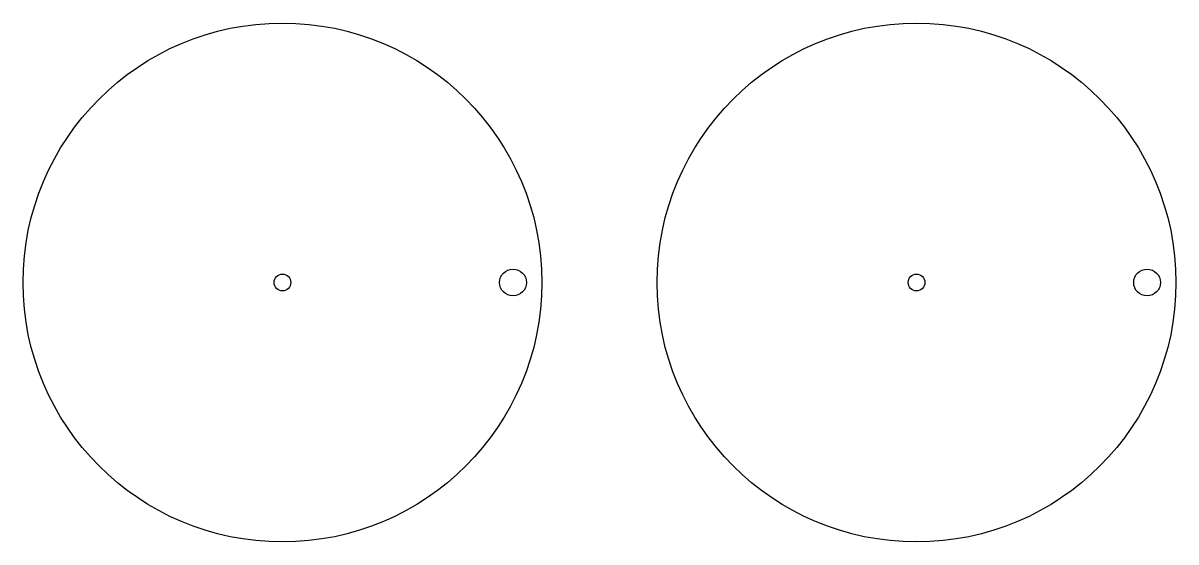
# Model space of a CAD drawing. Header units: millimetres. Extents: x -100 to 100, y -45 to 45.
import ezdxf

# ---------------------------------------------------------------- set-up
doc = ezdxf.new("R2010")
doc.units = ezdxf.units.MM

msp = doc.modelspace()

# ---------------------------------------------------------------- linework, layer by layer
for centre, radius in [((-55, 0), 45), ((55, 0), 45), ((-15, 0), 2.33), ((95, 0), 2.33), ((-55, 0), 1.45), ((55, 0), 1.45)]:
    msp.add_circle(centre, radius)

doc.saveas('drawing.dxf')
